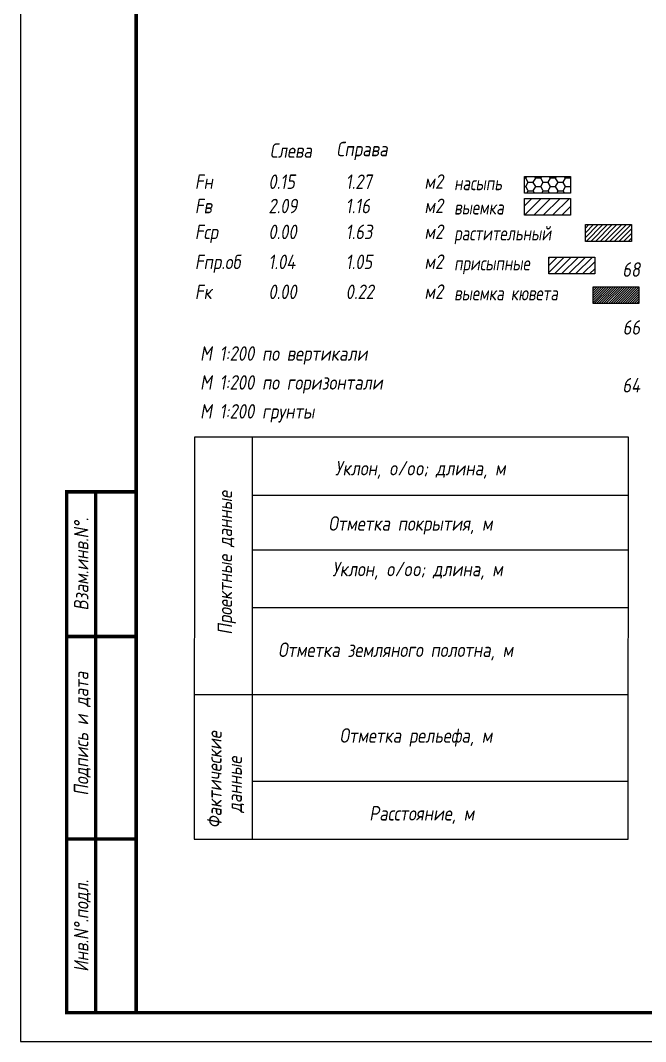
# Model space of a CAD drawing. Extents: x -717 to 1451, y -133302 to 233.
# Drawn here: x -30.1 to 77.9, y -39974.4 to -39798 of the extents above; entities that cross this region are included whole.
import ezdxf
from ezdxf.enums import TextEntityAlignment as Align

# ---------------------------------------------------------------- set-up
doc = ezdxf.new("R2010")
doc.units = 0
for name, color, linetype in [('Зарамочное оформление', 7, 'Continuous'), ('Линейка абсолютных высот', 7, 'Continuous'), ('Объем выемки', 7, 'Continuous'), ('Объем кюветов', 7, 'Continuous'), ('Объем насыпи', 7, 'Continuous'), ('Объем присыпных обочин', 7, 'Continuous'), ('Объем срезки растительного слоя', 7, 'Continuous'), ('Объём_2650', 7, 'Continuous'), ('Таблица', 7, 'Continuous')]:
    doc.layers.add(name, color=color, linetype=linetype)
for name, color, linetype, true_color in [('Объём_2563', 7, 'Continuous', 0xff8000), ('Объём_2570', 7, 'Continuous', 0x80ff00), ('Объём_2600', 7, 'Continuous', 0x808000), ('Объём_2620', 2, 'Continuous', 0xffff00)]:
    doc.layers.add(name, color=color, linetype=linetype, true_color=true_color)
doc.styles.add('М', font='romand.shx', dxfattribs={"width": 0.8, "oblique": 10, "height": 2.5})

# ---------------------------------------------------------------- blocks, each defined once
blk = doc.blocks.new('условные обозначения')
at = {"layer": 'Объём_2563'}
h = blk.add_hatch(dxfattribs=at)
h.set_pattern_fill('ANSI31', color=256, scale=0.3)
h.set_pattern_definition([(45, (-34.5, -100.5), (-0.673519, 0.673519), [])])
h.paths.add_polyline_path([(18.26, 7.53), (27.08, 7.53), (27.08, 4.62), (18.26, 4.62)])
at = {"layer": 'Объём_2570'}
h = blk.add_hatch(dxfattribs=at)
h.set_pattern_fill('ANSI31', color=3, scale=0.2)
h.set_pattern_definition([(45, (-32.9034, -100.5), (-0.4490128, 0.4490128), [])])
h.paths.add_polyline_path([(25.29, 13.16), (34.12, 13.16), (34.12, 10.25), (25.29, 10.25)])
at = {"layer": 'Объём_2600'}
h = blk.add_hatch(dxfattribs=at)
h.set_pattern_fill('ANSI31', color=6, scale=0.4)
h.set_pattern_definition([(45, (-34.5, -100.5), (-0.898026, 0.898026), [])])
h.paths.add_polyline_path([(13.63, 17.67), (22.46, 17.67), (22.46, 14.76), (13.63, 14.76)])
at = {"layer": 'Объём_2620'}
h = blk.add_hatch(dxfattribs=at)
h.set_pattern_fill('ANSI31', color=2, scale=0.1)
h.set_pattern_definition([(45, (-33.755, -100.5), (-0.2245064, 0.2245064), [])])
h.paths.add_polyline_path([(26.75, 2.41), (35.57, 2.41), (35.57, -0.5), (26.75, -0.5)])
at = {"layer": 'Объём_2650'}
h = blk.add_hatch(dxfattribs=at)
h.set_pattern_fill('HONEY', color=5, scale=0.3)
h.set_pattern_definition([(0, (-34.5, -100.5), (1.42875, 0.824889), [0.9525, -1.905]), (120, (-34.5, -100.5), (-1.42875, 0.824889), [0.9525, -1.905]), (60, (-34.5, -100.5), (3e-09, 1.6497784), [-1.905, 0.9525])])
h.paths.add_polyline_path([(13.63, 21.49), (22.46, 21.49), (22.46, 18.58), (13.63, 18.58)])
at = {"layer": 'Объём_2563'}
blk.add_lwpolyline([(18.26, 7.53), (27.08, 7.53), (27.08, 4.62), (18.26, 4.62)], close=True, dxfattribs=at)
at = {"layer": 'Объём_2620', "color": 2}
blk.add_lwpolyline([(26.75, 2.41), (35.57, 2.41), (35.57, -0.5), (26.75, -0.5)], close=True, dxfattribs=at)
at = {"layer": 'Объём_2650', "color": 5}
blk.add_lwpolyline([(13.63, 21.49), (22.46, 21.49), (22.46, 18.58), (13.63, 18.58)], close=True, dxfattribs=at)
at = {"layer": 'Объём_2650', "color": 6}
blk.add_lwpolyline([(13.63, 17.67), (22.46, 17.67), (22.46, 14.76), (13.63, 14.76)], close=True, dxfattribs=at)
at = {"layer": 'Объём_2650', "color": 3}
blk.add_lwpolyline([(25.29, 13.16), (34.12, 13.16), (34.12, 10.25), (25.29, 10.25)], close=True, dxfattribs=at)
at = {"layer": 'Объем насыпи', "color": 1, "style": 'М', "oblique": 10, "width": 0.8}
for s, p in [('насыпь', (0.09, 19.09)), ('выемка', (0.09, 14.89)), ('растительный', (0.09, 10.42)), ('присыпные', (0.09, 5.24)), ('выемка кювета', (0.09, 0.06))]:
    blk.add_text(s, height=2.5, dxfattribs=at).set_placement(p)

msp = doc.modelspace()

# ---------------------------------------------------------------- linework, layer by layer
at = {"layer": 'Таблица', "linetype": 'Continuous', "flags": 128}
for points in [[(0, -39870), (-0.054, -39939.421)], [(75, -39870), (0, -39870)], [(10, -39870), (10, -39939.421)], [(74.946, -39939.421), (75, -39870)], [(10, -39880), (75, -39880)], [(10, -39889.421), (75, -39889.421)], [(9.946, -39899.421), (74.946, -39899.421)], [(-0.054, -39914.421), (74.946, -39914.421)], [(9.946, -39929.421), (74.946, -39929.421)], [(-0.054, -39939.421), (74.946, -39939.421)]]:
    msp.add_lwpolyline(points, dxfattribs=at)

# ---------------------------------------------------------------- block references
at = {"layer": 'Объём_2570', "xscale": 0.9}
msp.add_blockref('условные обозначения', (44.779, -39846.398), dxfattribs=at)

# ---------------------------------------------------------------- texts
at = {"style": 'М', "oblique": 10, "width": 0.8}
msp.add_text('М 1:200 грунты', height=2.5, dxfattribs=at).set_placement((0.973, -39866.769))
at = {"layer": 'Линейка абсолютных высот', "style": 'М', "oblique": 10, "width": 0.8}
for s, p in [('68', (77, -39841.012)), ('66', (77, -39851.012)), ('64', (77, -39861.012))]:
    msp.add_text(s, height=2.5, dxfattribs=at).set_placement(p, align=Align.MIDDLE_RIGHT)
at = {"layer": 'Объем выемки', "style": 'М', "oblique": 10, "width": 0.8}
for s, p in [('Fв', (0.085, -39831.291)), ('2.09', (12.785, -39831.291)), ('1.16', (26.126, -39831.291)), ('м2', (39.731, -39831.257))]:
    msp.add_text(s, height=2.5, dxfattribs=at).set_placement(p)
at = {"layer": 'Объем кюветов', "style": 'М', "oblique": 10, "width": 0.8}
for s, p in [('Fк', (0.085, -39846.116)), ('0.00', (12.785, -39846.116)), ('0.22', (26.126, -39846.116)), ('м2', (39.731, -39846.082))]:
    msp.add_text(s, height=2.5, dxfattribs=at).set_placement(p)
at = {"layer": 'Объем насыпи', "style": 'М', "oblique": 10, "width": 0.8}
for s, p in [('Справа', (24.522, -39821.438)), ('Слева', (13.029, -39821.705)), ('Fн', (0.085, -39827.086)), ('0.15', (12.785, -39827.086)), ('1.27', (26.126, -39827.086)), ('м2', (39.731, -39827.052))]:
    msp.add_text(s, height=2.5, dxfattribs=at).set_placement(p)
at = {"layer": 'Объем присыпных обочин', "style": 'М', "oblique": 10, "width": 0.8}
for s, p in [('м2', (39.731, -39840.904)), ('Fпр.об', (0.085, -39840.937)), ('1.04', (12.785, -39840.937)), ('1.05', (26.126, -39840.937))]:
    msp.add_text(s, height=2.5, dxfattribs=at).set_placement(p)
at = {"layer": 'Объем срезки растительного слоя', "style": 'М', "oblique": 10, "width": 0.8}
for s, p in [('Fср', (0.085, -39835.758)), ('0.00', (12.785, -39835.758)), ('1.63', (26.126, -39835.758)), ('м2', (39.731, -39835.725))]:
    msp.add_text(s, height=2.5, dxfattribs=at).set_placement(p)
at = {"layer": 'Таблица', "style": 'М', "oblique": 10, "width": 0.8}
for s, p in [('М 1:200 по вертикали', (0.973, -39856.769)), ('М 1:200 по горизонтали', (0.973, -39861.769)), ('Уклон, o/oo; длина, м', (24.315, -39876.584)), ('Отметка покрытия, м', (23.148, -39886.139)), ('Уклон, o/oo; длина, м', (23.824, -39894.017)), ('Отметка земляного полотна, м', (14.462, -39907.965)), ('Отметка рельефа, м', (25.077, -39922.777)), ('Расстояние, м', (30.202, -39936.23))]:
    msp.add_text(s, height=2.5, dxfattribs=at).set_placement(p)
for s, p in [('Проектные данные ', (6.519, -39904.119)), ('Фактические ', (4.698, -39937.573)), ('данные', (8.204, -39934.868))]:
    msp.add_text(s, height=2.5, rotation=90, dxfattribs=at).set_placement(p)

# ---------------------------------------------------------------- wipeouts: each hides what was drawn before it
msp.add_wipeout([(-10.054, -39879.421), (-22.054, -39879.421), (-22.054, -39969.421), (-10.054, -39969.421)]).dxf.layer = 'Зарамочное оформление'

# ---------------------------------------------------------------- next in the draw order: linework, layer by layer
at = {"flags": 128}
msp.add_lwpolyline([(-30.054, -39974.421), (389.946, -39974.421), (389.946, -39677.421), (-30.054, -39677.421)], close=True, dxfattribs=at)
at = {"const_width": 0.6, "flags": 128}
msp.add_lwpolyline([(-10.054, -39969.421), (384.946, -39969.421), (384.946, -39682.421), (-10.054, -39682.421)], close=True, dxfattribs=at)
at = {"layer": 'Зарамочное оформление', "linetype": 'Continuous', "lineweight": -3, "const_width": 0.6, "flags": 128}
for points in [[(-10.054, -39969.421), (-22.054, -39969.421), (-22.054, -39879.421), (-10.054, -39879.421)], [(-17.054, -39969.421), (-17.054, -39879.421)], [(-22.054, -39904.421), (-10.054, -39904.421)], [(-22.054, -39939.421), (-10.054, -39939.421)]]:
    msp.add_lwpolyline(points, dxfattribs=at)

# ---------------------------------------------------------------- next in the draw order: texts
at = {"layer": 'Зарамочное оформление', "lineweight": 15, "style": 'М', "oblique": 10, "width": 0.8}
for s, p in [('Взам.инв.N%%d.', (-19.554, -39891.921)), ('Подпись и дата', (-19.572, -39921.227)), ('Инв.N%%d.подл.', (-19.554, -39954.421))]:
    msp.add_text(s, height=2.5, rotation=90, dxfattribs=at).set_placement(p, align=Align.MIDDLE_CENTER)

doc.saveas('drawing.dxf')
